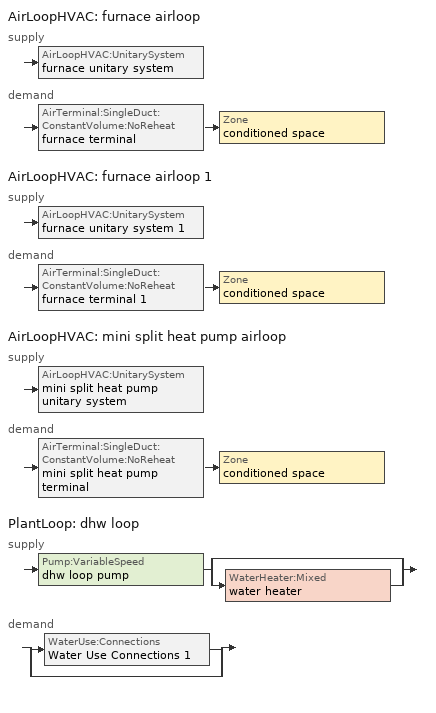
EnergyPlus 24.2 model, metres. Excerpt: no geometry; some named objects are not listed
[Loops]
AirLoopHVAC 'furnace airloop'
 supply: AirLoopHVAC:UnitarySystem 'furnace unitary system'
 demand: AirTerminal:SingleDuct:ConstantVolume:NoReheat 'furnace terminal' > Zone 'conditioned space'
AirLoopHVAC 'furnace airloop 1'
 supply: AirLoopHVAC:UnitarySystem 'furnace unitary system 1'
 demand: AirTerminal:SingleDuct:ConstantVolume:NoReheat 'furnace terminal 1' > Zone 'conditioned space'
AirLoopHVAC 'mini split heat pump airloop'
 supply: AirLoopHVAC:UnitarySystem 'mini split heat pump unitary system'
 demand: AirTerminal:SingleDuct:ConstantVolume:NoReheat 'mini split heat pump terminal' > Zone 'conditioned space'
PlantLoop 'dhw loop'
 supply: Pump:VariableSpeed 'dhw loop pump' > split
  | bypass
  | WaterHeater:Mixed 'water heater'
 demand: split
  | WaterUse:Connections 'Water Use Connections 1'
  | bypass
[ZoneControl:Thermostat]
conditioned space Thermostat: Zone or ZoneList=conditioned space; Control Type Schedule=conditioned space Thermostat Schedule; Control 1=conditioned space temperature setpoint; Temperature Difference Between Cutout And Setpoint {deltaC}=0
[ThermostatSetpoint:DualSetpoint]
conditioned space temperature setpoint: Heating Setpoint Temperature Schedule=heating setpoint; Cooling Setpoint Temperature Schedule=cooling setpoint
[AirTerminal:SingleDuct:ConstantVolume:NoReheat] Availability Schedule=Always On Discrete
Name | Maximum Air Flow Rate {m3/s}
furnace terminal | 0.00141584
furnace terminal 1 | 0.636185
mini split heat pump terminal | 0.338386
[AirLoopHVAC:UnitarySystem] Control Type=Load; Controlling Zone or Thermostat Location=conditioned space; Dehumidification Control Type=None; Availability Schedule=Always On Discrete; Fan Placement=BlowThrough; DX Heating Coil Sizing Ratio=1; Use DOAS DX Cooling Coil=No; Minimum Supply Air Temperature {C}=2; Latent Load Control=SensibleOnlyLoadControl; Heating Supply Air Flow Rate Method=SupplyAirFlowRate; No Load Supply Air Flow Rate Method=SupplyAirFlowRate; No Load Supply Air Flow Rate {m3/s}=0; No Load Supply Air Flow Rate Control Set To Low Speed=Yes; Maximum Supply Air Temperature {C}=48.8889; Maximum Outdoor Dry-Bulb Temperature for Supplemental Heater Operation {C}=21; Ancillary On-Cycle Electric Power {W}=0; Ancillary Off-Cycle Electric Power {W}=0
Name | Supply Fan | Supply Air Fan Operating Mode Schedule | Heating Coil | Cooling Supply Air Flow Rate Method | Heating Supply Air Flow Rate {m3/s} | Cooling Coil | Cooling Supply Air Flow Rate {m3/s} | Design Specification Multispeed Object
unit heater unitary system | unit heater supply fan | unit heater auto fan schedule | unit heater htg coil | None | 0.00141584
furnace unitary system | furnace supply fan | furnace auto fan schedule | furnace htg coil | None | 0.00141584
furnace unitary system 1 | furnace supply fan 1 | furnace auto fan schedule 1 | furnace htg coil 1 | None | 0.636185
mini split heat pump unitary system | mini split heat pump supply fan | mini split heat pump auto fan schedule | mini split heat pump htg coil | SupplyAirFlowRate | 0.338386 | mini split heat pump clg coil | 0.338386 | Unitary System Performance Multispeed 1
[Fan:SystemModel] Availability Schedule=Always On Discrete; Speed Control Method=Discrete; Electric Power Minimum Flow Rate Fraction=0.2; Design Pressure Rise {Pa}=500; Motor Efficiency=1; Motor In Air Stream Fraction=1; Design Electric Power Consumption {W}=Autosize; Design Power Sizing Method=PowerPerFlow; Electric Power Per Unit Flow Rate Per Unit Pressure {W/((m3/s)-Pa)}=1.66667; Fan Total Efficiency=0.7; Motor Loss Radiative Fraction=0
Name | Design Maximum Air Flow Rate {m3/s} | Electric Power Per Unit Flow Rate {W/(m3/s)} | Number of Speeds | Speed Flow Fraction 1 | Speed Electric Power Fraction 1 | Speed Flow Fraction 2 | Speed Electric Power Fraction 2 | Speed Flow Fraction 3 | Speed Electric Power Fraction 3 | Speed Flow Fraction 4 | Speed Electric Power Fraction 4
unit heater supply fan | 0.00141584 | 1e-06 | 1 | 1 | 1
furnace supply fan | 0.00141584 | 1059.44 | 1 | 1 | 1
furnace supply fan 1 | 0.636185 | 1059.44 | 1 | 1 | 1
mini split heat pump supply fan | 0.416732 | 148.322 | 4 | 0.20706 | 0.00888 | 0.252 | 0.016 | 0.812 | 0.53539 | 1 | 1
[Coil:Heating:Fuel] Availability Schedule=Always On Discrete; On Cycle Parasitic Electric Load {W}=0; Off Cycle Parasitic Fuel Load {W}=0
Name | Fuel Type | Burner Efficiency | Nominal Capacity {W}
unit heater htg coil; furnace htg coil | OtherFuel1 | 0.3 | 0.293071
furnace htg coil 1 | FuelOilNo2 | 0.83 | 21704.3
[Zone equipment]
conditioned space: furnace terminal, unit heater unitary system, furnace terminal 1, mini split heat pump terminal
[AirLoopHVAC] Design Return Air Flow Fraction of Supply Air Flow=1
Name | Design Supply Air Flow Rate {m3/s}
furnace airloop | 0.00141584
furnace airloop 1 | 0.636185
mini split heat pump airloop | 0.338386
[Sizing:System] Type of Load to Size On=Sensible; Design Outdoor Air Flow Rate {m3/s}=Autosize; Central Heating Maximum System Air Flow Ratio=0.3; Preheat Design Temperature {C}=7; Preheat Design Humidity Ratio {kgWater/kgDryAir}=0.008; Precool Design Temperature {C}=12.8; Precool Design Humidity Ratio {kgWater/kgDryAir}=0.008; Central Cooling Design Supply Air Temperature {C}=12.8; Central Heating Design Supply Air Temperature {C}=16.7; Type of Zone Sum to Use=NonCoincident; 100% Outdoor Air in Cooling=Yes; 100% Outdoor Air in Heating=Yes; Central Cooling Design Supply Air Humidity Ratio {kgWater/kgDryAir}=0.0085; Central Heating Design Supply Air Humidity Ratio {kgWater/kgDryAir}=0.008; Cooling Supply Air Flow Rate Method=DesignDay; Cooling Supply Air Flow Rate {m3/s}=0; Cooling Supply Air Flow Rate Per Floor Area {m3/s-m2}=0.00996765; Cooling Fraction of Autosized Cooling Supply Air Flow Rate=1; Cooling Supply Air Flow Rate Per Unit Cooling Capacity {m3/s-W}=3.94755e-05; Heating Supply Air Flow Rate Method=DesignDay; Heating Supply Air Flow Rate {m3/s}=0; Heating Supply Air Flow Rate Per Floor Area {m3/s-m2}=0.00996765; Heating Fraction of Autosized Heating Supply Air Flow Rate=1; Heating Fraction of Autosized Cooling Supply Air Flow Rate=1; Heating Supply Air Flow Rate Per Unit Heating Capacity {m3/s-W}=3.15882e-05; System Outdoor Air Method=ZoneSum; Zone Maximum Outdoor Air Fraction=1; Cooling Design Capacity Method=CoolingDesignCapacity; Cooling Design Capacity {W}=Autosize; Cooling Design Capacity Per Floor Area {W/m2}=234.7; Fraction of Autosized Cooling Design Capacity=1; Heating Design Capacity Method=HeatingDesignCapacity; Heating Design Capacity {W}=Autosize; Heating Design Capacity Per Floor Area {W/m2}=157; Fraction of Autosized Heating Design Capacity=1; Central Cooling Capacity Control Method=OnOff; Occupant Diversity=Autosize
furnace airloop; furnace airloop 1; mini split heat pump airloop
[AvailabilityManager:Scheduled] Schedule=Always On Discrete
furnace airloop Availability Manager; furnace airloop 1 Availability Manager; mini split heat pump airloop Availability Manager
[Coil:Heating:DX:MultiSpeed]
mini split heat pump htg coil: Availability Schedule=Always On Discrete; Minimum Outdoor Dry-Bulb Temperature for Compressor Operation {C}=-3.88889; Crankcase Heater Capacity {W}=50; Maximum Outdoor Dry-Bulb Temperature for Crankcase Heater Operation {C}=10; Defrost Energy Input Ratio Function of Temperature Curve=Defrosteir; Maximum Outdoor Dry-Bulb Temperature for Defrost Operation {C}=4.44444; Defrost Strategy=ReverseCycle; Defrost Control=Timed; Defrost Time Period Fraction=0.058333; Resistive Defrost Heater Capacity {W}=AutoSize; Apply Part Load Fraction to Speeds Greater than 1=No; Fuel Type=Electricity; Region number for Calculating HSPF=4; Number of Speeds=2; Speed Gross Rated Heating Capacity 1 {W}=1954.18; Speed Gross Rated Heating COP 1 {W/W}=4.66352; Speed Rated Air Flow Rate 1 {m3/s}=0.10495; Speed Rated Supply Air Fan Power Per Volume Flow Rate 2017 1 {W/(m3/s)}=773.3; Speed Rated Supply Air Fan Power Per Volume Flow Rate 2023 1 {W/(m3/s)}=934.4; Speed Heating Capacity Function of Temperature Curve Name 1=Heat-CAP-fT1; Speed Heating Capacity Function of Flow Fraction Curve Name 1=Heat-CAP-fFF1; Speed Energy Input Ratio Function of Temperature Curve Name 1=Heat-EIR-fT1; Speed Energy Input Ratio Function of Flow Fraction Curve Name 1=Heat-EIR-fFF1; Speed Part Load Fraction Correlation Curve Name 1=Heat-PLF-fPLR1; Speed Rated Waste Heat Fraction of Power Input 1=0.2; Speed Waste Heat Function of Temperature Curve Name 1=ConstantBiquadratic 1; Speed Gross Rated Heating Capacity 2 {W}=7696.85; Speed Gross Rated Heating COP 2 {W/W}=3.31907; Speed Rated Air Flow Rate 2 {m3/s}=0.41647; Speed Rated Supply Air Fan Power Per Volume Flow Rate 2017 2 {W/(m3/s)}=773.3; Speed Rated Supply Air Fan Power Per Volume Flow Rate 2023 2 {W/(m3/s)}=934.4; Speed Heating Capacity Function of Temperature Curve Name 2=Heat-CAP-fT2; Speed Heating Capacity Function of Flow Fraction Curve Name 2=Heat-CAP-fFF2; Speed Energy Input Ratio Function of Temperature Curve Name 2=Heat-EIR-fT2; Speed Energy Input Ratio Function of Flow Fraction Curve Name 2=Heat-EIR-fFF2; Speed Part Load Fraction Correlation Curve Name 2=Heat-PLF-fPLR2; Speed Rated Waste Heat Fraction of Power Input 2=0.2; Speed Waste Heat Function of Temperature Curve Name 2=ConstantBiquadratic 1
[Coil:Cooling:DX:MultiSpeed]
mini split heat pump clg coil: Availability Schedule=Always On Discrete; Condenser Type=AirCooled; Minimum Outdoor Dry-Bulb Temperature for Compressor Operation {C}=-25; Apply Part Load Fraction to Speeds Greater than 1=No; Apply Latent Degradation to Speeds Greater than 1=No; Crankcase Heater Capacity {W}=50; Maximum Outdoor Dry-Bulb Temperature for Crankcase Heater Operation {C}=10; Basin Heater Capacity {W/K}=0; Basin Heater Setpoint Temperature {C}=2; Fuel Type=Electricity; Number of Speeds=2; Speed Gross Rated Total Cooling Capacity 1 {W}=1607.05; Speed Gross Rated Sensible Heat Ratio 1=0.806404; Speed Gross Rated Cooling COP 1 {W/W}=4.57449; Speed Rated Air Flow Rate 1 {m3/s}=0.0862342; Speed Rated Evaporator Fan Power Per Volume Flow Rate 2017 1 {W/(m3/s)}=773.3; Speed Rated Evaporator Fan Power Per Volume Flow Rate 2023 1 {W/(m3/s)}=934.4; Speed Total Cooling Capacity Function of Temperature Curve Name 1=Cool-CAP-fT1; Speed Total Cooling Capacity Function of Flow Fraction Curve Name 1=Cool-CAP-fFF1; Speed Energy Input Ratio Function of Temperature Curve Name 1=Cool-EIR-fT1; Speed Energy Input Ratio Function of Flow Fraction Curve Name 1=Cool-EIR-fFF1; Speed Part Load Fraction Correlation Curve Name 1=Cool-PLF-fPLR1; Speed Nominal Time for Condensate Removal to Begin 1 {s}=1000; Speed Ratio of Initial Moisture Evaporation Rate and Steady State Latent Capacity 1=1.5; Speed Maximum Cycling Rate 1 {cycles/hr}=3; Speed Latent Capacity Time Constant 1 {s}=45; Speed Rated Waste Heat Fraction of Power Input 1=0.2; Speed Waste Heat Function of Temperature Curve Name 1=ConstantBiquadratic; Speed Evaporative Condenser Effectiveness 1=0.9; Speed Evaporative Condenser Air Flow Rate 1 {m3/s}=AutoSize; Speed Rated Evaporative Condenser Pump Power Consumption 1 {W}=AutoSize; Speed Gross Rated Total Cooling Capacity 2 {W}=6333.07; Speed Gross Rated Sensible Heat Ratio 2=0.759942; Speed Gross Rated Cooling COP 2 {W/W}=3.29006; Speed Rated Air Flow Rate 2 {m3/s}=0.338174; Speed Rated Evaporator Fan Power Per Volume Flow Rate 2017 2 {W/(m3/s)}=773.3; Speed Rated Evaporator Fan Power Per Volume Flow Rate 2023 2 {W/(m3/s)}=934.4; Speed Total Cooling Capacity Function of Temperature Curve Name 2=Cool-CAP-fT2; Speed Total Cooling Capacity Function of Flow Fraction Curve Name 2=Cool-CAP-fFF2; Speed Energy Input Ratio Function of Temperature Curve Name 2=Cool-EIR-fT2; Speed Energy Input Ratio Function of Flow Fraction Curve Name 2=Cool-EIR-fFF2; Speed Part Load Fraction Correlation Curve Name 2=Cool-PLF-fPLR2; Speed Nominal Time for Condensate Removal to Begin 2 {s}=1000; Speed Ratio of Initial Moisture Evaporation Rate and Steady State Latent Capacity 2=1.5; Speed Maximum Cycling Rate 2 {cycles/hr}=3; Speed Latent Capacity Time Constant 2 {s}=45; Speed Rated Waste Heat Fraction of Power Input 2=0.2; Speed Waste Heat Function of Temperature Curve Name 2=ConstantBiquadratic; Speed Evaporative Condenser Effectiveness 2=0.9; Speed Evaporative Condenser Air Flow Rate 2 {m3/s}=AutoSize; Speed Rated Evaporative Condenser Pump Power Consumption 2 {W}=AutoSize
[UnitarySystemPerformance:Multispeed]
Unitary System Performance Multispeed 1: Number of Speeds for Heating=2; Number of Speeds for Cooling=2; Single Mode Operation=No; No Load Supply Air Flow Rate Ratio=1; Heating Speed Supply Air Flow Ratio 1=0.310345; Cooling Speed Supply Air Flow Ratio 1=0.255; Heating Speed Supply Air Flow Ratio 2=1.23153; Cooling Speed Supply Air Flow Ratio 2=1
[PlantLoop]
dhw loop: Fluid Type=Water; Plant Equipment Operation Scheme=dhw loop Operation Schemes; Maximum Loop Temperature {C}=100; Minimum Loop Temperature {C}=0; Maximum Loop Flow Rate {m3/s}=0.01; Minimum Loop Flow Rate {m3/s}=0; Plant Loop Volume {m3}=0.003; Load Distribution Scheme=Optimal; Plant Loop Demand Calculation Scheme=SingleSetpoint; Common Pipe Simulation=None
[Sizing:Plant]
dhw loop: Loop Type=Heating; Design Loop Exit Temperature {C}=56; Loop Design Temperature Difference {deltaC}=5.55556; Sizing Option=NonCoincident; Zone Timesteps in Averaging Window=1; Coincident Sizing Factor Mode=None
[Pump:VariableSpeed]
dhw loop pump: Design Maximum Flow Rate {m3/s}=0.01; Design Pump Head {Pa}=1; Design Power Consumption {W}=0; Motor Efficiency=0.85; Fraction of Motor Inefficiencies to Fluid Stream=0; Coefficient 1 of the Part Load Performance Curve=0; Coefficient 2 of the Part Load Performance Curve=1; Coefficient 3 of the Part Load Performance Curve=0; Coefficient 4 of the Part Load Performance Curve=0; Design Minimum Flow Rate {m3/s}=0; Pump Control Type=Intermittent; Skin Loss Radiative Fraction=0.5; Design Power Sizing Method=PowerPerFlowPerPressure; Design Electric Power per Unit Flow Rate {W/(m3/s)}=348701.1; Design Shaft Power per Unit Flow Rate per Unit Head {W/((m3/s)-Pa)}=1.28205; Design Minimum Flow Rate Fraction=0
[WaterHeater:Mixed]
water heater: Tank Volume {m3}=0.136275; Setpoint Temperature Schedule=water heater setpoint; Deadband Temperature Difference {deltaC}=2; Maximum Temperature Limit {C}=99; Heater Control Type=Cycle; Heater Maximum Capacity {W}=3499.85; Heater Minimum Capacity {W}=0; Heater Ignition Minimum Flow Rate {m3/s}=0; Heater Ignition Delay {s}=0; Heater Fuel Type=Electricity; Heater Thermal Efficiency=1; Off Cycle Parasitic Fuel Consumption Rate {W}=0; Off Cycle Parasitic Fuel Type=Electricity; Off Cycle Parasitic Heat Fraction to Tank=0; On Cycle Parasitic Fuel Consumption Rate {W}=0; On Cycle Parasitic Fuel Type=Electricity; On Cycle Parasitic Heat Fraction to Tank=0; Ambient Temperature Indicator=Zone; Ambient Temperature Zone=conditioned space; Off Cycle Loss Coefficient to Ambient Temperature {W/K}=1.38336; Off Cycle Loss Fraction to Zone=1; On Cycle Loss Coefficient to Ambient Temperature {W/K}=1.38336; On Cycle Loss Fraction to Zone=1; Use Side Effectiveness=1; Source Side Effectiveness=1; Use Side Design Flow Rate {m3/s}=Autosize; Source Side Design Flow Rate {m3/s}=Autosize; Indirect Water Heating Recovery Time {hr}=1.5; Source Side Flow Control Mode=IndirectHeatPrimarySetpoint
[WaterHeater:Sizing]
water heater: Design Mode=PeakDraw; Time Storage Can Meet Peak Draw {hr}=0.538503; Time for Tank Recovery {hr}=0; Nominal Tank Volume for Autosizing Plant Connections {m3}=1
[SetpointManager:Scheduled]
Setpoint Manager Scheduled 1: Control Variable=Temperature; Schedule=dhw temp
[WaterUse:Connections]
Water Use Connections 1: Drain Water Heat Exchanger Type=None; Drain Water Heat Exchanger Destination=Plant; Water Use Equipment Name 1=dhw fixtures; Water Use Equipment Name 2=dhw distribution waste; Water Use Equipment Name 3=clothes washer; Water Use Equipment Name 4=dishwasher
[WaterUse:Equipment]
Name | Peak Flow Rate {m3/s} | Flow Rate Fraction Schedule | Target Temperature Schedule
dhw fixtures | 4.44685e-06 | dhw fixtures schedule | mixed water temperature schedule
dhw distribution waste | 1.3481e-06 | dhw fixtures schedule | mixed water temperature schedule
clothes washer | 9.69919e-07 | clothes washer schedule
dishwasher | 2.90872e-07 | dishwasher schedule
[PlantEquipmentOperationSchemes]
dhw loop Operation Schemes: Control Scheme Object Type 1=PlantEquipmentOperation:HeatingLoad; Control Scheme Name 1=dhw loop Heating Operation Scheme; Control Scheme Schedule Name 1=Always On Discrete
[PlantEquipmentOperation:HeatingLoad]
dhw loop Heating Operation Scheme: Load Range Lower Limit 1 {W}=0; Load Range Upper Limit 1 {W}=1000000000; Range Equipment List Name 1=dhw loop Heating Equipment List
[PlantEquipmentList]
dhw loop Heating Equipment List: WaterHeater:Mixed, water heater
[EnergyManagementSystem:GlobalVariable]
furnace_airloop_1_Fan_RTF
furnace_airloop_Fan_RTF
infil_program_Qfan
infil_program_Qinf
mini_split_heat_pump_airloop_Fan_RTF
natural_vent_program_Qnv
natural_vent_program_Qwhf
[EnergyManagementSystem:InternalVariable] Internal Data Type=Fan Maximum Mass Flow Rate
Name | Internal Data Index Key
furnace_airloop_1_max_sup_fan_mfr | furnace supply fan 1
furnace_airloop_max_sup_fan_mfr | furnace supply fan
mini_split_heat_pump_airloop_max_sup_fan_mfr | mini split heat pump supply fan
[EnergyManagementSystem:Sensor]
Name | Output:Variable or Output:Meter Index Key | Output:Variable or Output:Meter
airflow_gain | infil flow | Infiltration Sensible Heat Gain Energy
airflow_gain_1 | natural vent flow | Infiltration Sensible Heat Gain Energy
airflow_gain_2 | whole house fan flow | Infiltration Sensible Heat Gain Energy
airflow_loss | infil flow | Infiltration Sensible Heat Loss Energy
airflow_loss_1 | natural vent flow | Infiltration Sensible Heat Loss Energy
airflow_loss_2 | whole house fan flow | Infiltration Sensible Heat Loss Energy
clg_load_cond |  | Cooling:EnergyTransfer:Zone:CONDITIONED SPACE
clg_sp_s; clg_sp_s_1 | cooling setpoint | Schedule Value
clothes_dryer_exhaust_0_sch_s | clothes dryer exhaust 0 schedule | Schedule Value
conditioned_space_clg_unmet_s | conditioned space | Zone Cooling Setpoint Not Met Time
conditioned_space_htg_unmet_s | conditioned space | Zone Heating Setpoint Not Met Time
cool_season | cooling season schedule | Schedule Value
dhw_loss | water heater | Water Heater Heat Loss Energy
dhw_rtf | water heater | Water Heater Runtime Fraction
fridge_tin_s; tin_s; tin_s_1 | conditioned space | Zone Mean Air Temperature
furnace_airloop_1_Fan_RTF_s | furnace supply fan 1 | Fan Runtime Fraction
furnace_airloop_Fan_RTF_s | furnace supply fan | Fan Runtime Fraction
furnace_htg_coil_1_s | furnace htg coil 1 | Heating Coil Heating Energy
furnace_htg_coil_s | furnace htg coil | Heating Coil Heating Energy
furnace_supply_fan_1_s | furnace supply fan 1 | Fan Electricity Energy
furnace_supply_fan_s | furnace supply fan | Fan Electricity Energy
htg_load_cond |  | Heating:EnergyTransfer:Zone:CONDITIONED SPACE
htg_sp_s; htg_sp_s_1 | heating setpoint | Schedule Value
ig_ee_conv | clothes dryer | Electric Equipment Convective Heating Energy
ig_ee_conv_1 | clothes washer | Electric Equipment Convective Heating Energy
ig_ee_conv_2 | cooking range | Electric Equipment Convective Heating Energy
ig_ee_conv_3 | dishwasher | Electric Equipment Convective Heating Energy
ig_ee_conv_4 | fridge | Electric Equipment Convective Heating Energy
ig_ee_conv_5 | misc plug loads | Electric Equipment Convective Heating Energy
ig_ee_conv_6 | whole house fan | Electric Equipment Convective Heating Energy
ig_ee_rad | clothes dryer | Electric Equipment Radiant Heating Energy
ig_ee_rad_1 | clothes washer | Electric Equipment Radiant Heating Energy
ig_ee_rad_2 | cooking range | Electric Equipment Radiant Heating Energy
ig_ee_rad_3 | dishwasher | Electric Equipment Radiant Heating Energy
ig_ee_rad_4 | fridge | Electric Equipment Radiant Heating Energy
ig_ee_rad_5 | misc plug loads | Electric Equipment Radiant Heating Energy
ig_ee_rad_6 | whole house fan | Electric Equipment Radiant Heating Energy
ig_lgt_conv | interior lighting | Lights Convective Heating Energy
ig_lgt_rad | interior lighting | Lights Radiant Heating Energy
ig_lgt_vis | interior lighting | Lights Visible Radiation Heating Energy
ig_oe_conv | clothes dryer 1 | Other Equipment Convective Heating Energy
ig_oe_conv_1 | cooking range 1 | Other Equipment Convective Heating Energy
ig_oe_conv_2 | general water use latent | Other Equipment Convective Heating Energy
ig_oe_conv_3 | general water use sensible | Other Equipment Convective Heating Energy
ig_oe_conv_4 | water heater energy adjustment1 | Other Equipment Convective Heating Energy
ig_oe_rad | clothes dryer 1 | Other Equipment Radiant Heating Energy
ig_oe_rad_1 | cooking range 1 | Other Equipment Radiant Heating Energy
ig_oe_rad_2 | general water use latent | Other Equipment Radiant Heating Energy
ig_oe_rad_3 | general water use sensible | Other Equipment Radiant Heating Energy
ig_oe_rad_4 | water heater energy adjustment1 | Other Equipment Radiant Heating Energy
ig_ppl_conv | occupants | People Convective Heating Energy
ig_ppl_rad | occupants | People Radiant Heating Energy
im_conv | furniture mass conditioned space 1 | Surface Inside Face Convection Heat Gain Energy
im_conv_1 | partition wall mass | Surface Inside Face Convection Heat Gain Energy
im_ig | furniture mass conditioned space 1 | Surface Inside Face Internal Gains Radiation Heat Gain Energy
im_ig_1 | partition wall mass | Surface Inside Face Internal Gains Radiation Heat Gain Energy
im_lgt | furniture mass conditioned space 1 | Surface Inside Face Lights Radiation Heat Gain Energy
im_lgt_1 | partition wall mass | Surface Inside Face Lights Radiation Heat Gain Energy
im_sol | furniture mass conditioned space 1 | Surface Inside Face Solar Radiation Heat Gain Energy
im_sol_1 | partition wall mass | Surface Inside Face Solar Radiation Heat Gain Energy
im_surf | furniture mass conditioned space 1 | Surface Inside Face Net Surface Thermal Radiation Heat Gain Energy
im_surf_1 | partition wall mass | Surface Inside Face Net Surface Thermal Radiation Heat Gain Energy
mini_split_heat_pump_airloop_Fan_RTF_s | mini split heat pump supply fan | Fan Runtime Fraction Speed 1
mini_split_heat_pump_airloop_Fan_RTF_s_1 | mini split heat pump supply fan | Fan Runtime Fraction Speed 2
mini_split_heat_pump_airloop_Fan_RTF_s_2 | mini split heat pump supply fan | Fan Runtime Fraction Speed 3
mini_split_heat_pump_airloop_Fan_RTF_s_3 | mini split heat pump supply fan | Fan Runtime Fraction Speed 4
mini_split_heat_pump_clg_coil_s | mini split heat pump clg coil | Cooling Coil Total Cooling Energy
mini_split_heat_pump_htg_coil_s | mini split heat pump htg coil | Heating Coil Heating Energy
mini_split_heat_pump_supply_fan_s | mini split heat pump supply fan | Fan Electricity Energy
mv_conv | mech vent house fan | Electric Equipment Convective Heating Energy
mv_conv_1 | mech vent house fan cfis | Electric Equipment Convective Heating Energy
mv_conv_2 | mech vent house fan latent load | Other Equipment Convective Heating Energy
mv_conv_3 | mech vent house fan sensible load | Other Equipment Convective Heating Energy
mv_rad | mech vent house fan | Electric Equipment Radiant Heating Energy
mv_rad_1 | mech vent house fan cfis | Electric Equipment Radiant Heating Energy
mv_rad_2 | mech vent house fan latent load | Other Equipment Radiant Heating Energy
mv_rad_3 | mech vent house fan sensible load | Other Equipment Radiant Heating Energy
natural_vent_s | natural vent schedule | Schedule Value
out_pb_s |  | Site Outdoor Air Barometric Pressure
out_wt_s |  | Site Outdoor Air Humidity Ratio
site_vw_s |  | Site Wind Speed
ss_back_out | Window1 | Surface Window Shortwave from Zone Back Out Window Heat Transfer Rate
ss_back_out_1 | Window10 | Surface Window Shortwave from Zone Back Out Window Heat Transfer Rate
ss_back_out_10 | Window3 | Surface Window Shortwave from Zone Back Out Window Heat Transfer Rate
ss_back_out_11 | Window4 | Surface Window Shortwave from Zone Back Out Window Heat Transfer Rate
ss_back_out_12 | Window5 | Surface Window Shortwave from Zone Back Out Window Heat Transfer Rate
ss_back_out_13 | Window7 | Surface Window Shortwave from Zone Back Out Window Heat Transfer Rate
ss_back_out_14 | Window8 | Surface Window Shortwave from Zone Back Out Window Heat Transfer Rate
ss_back_out_15 | Window9 | Surface Window Shortwave from Zone Back Out Window Heat Transfer Rate
ss_back_out_2 | Window11 | Surface Window Shortwave from Zone Back Out Window Heat Transfer Rate
ss_back_out_3 | Window13 | Surface Window Shortwave from Zone Back Out Window Heat Transfer Rate
ss_back_out_4 | Window14 | Surface Window Shortwave from Zone Back Out Window Heat Transfer Rate
ss_back_out_5 | Window15 | Surface Window Shortwave from Zone Back Out Window Heat Transfer Rate
ss_back_out_6 | Window16 | Surface Window Shortwave from Zone Back Out Window Heat Transfer Rate
ss_back_out_7 | Window2 | Surface Window Shortwave from Zone Back Out Window Heat Transfer Rate
ss_back_out_8 | Window20 | Surface Window Shortwave from Zone Back Out Window Heat Transfer Rate
ss_back_out_9 | Window21 | Surface Window Shortwave from Zone Back Out Window Heat Transfer Rate
ss_conv | Door1 | Surface Inside Face Convection Heat Gain Energy
ss_conv_1 | Window1 | Surface Inside Face Convection Heat Gain Energy
ss_conv_10 | Window21 | Surface Inside Face Convection Heat Gain Energy
ss_conv_11 | Window3 | Surface Inside Face Convection Heat Gain Energy
ss_conv_12 | Window4 | Surface Inside Face Convection Heat Gain Energy
ss_conv_13 | Window5 | Surface Inside Face Convection Heat Gain Energy
ss_conv_14 | Window7 | Surface Inside Face Convection Heat Gain Energy
ss_conv_15 | Window8 | Surface Inside Face Convection Heat Gain Energy
ss_conv_16 | Window9 | Surface Inside Face Convection Heat Gain Energy
ss_conv_2 | Window10 | Surface Inside Face Convection Heat Gain Energy
ss_conv_3 | Window11 | Surface Inside Face Convection Heat Gain Energy
ss_conv_4 | Window13 | Surface Inside Face Convection Heat Gain Energy
ss_conv_5 | Window14 | Surface Inside Face Convection Heat Gain Energy
ss_conv_6 | Window15 | Surface Inside Face Convection Heat Gain Energy
ss_conv_7 | Window16 | Surface Inside Face Convection Heat Gain Energy
ss_conv_8 | Window2 | Surface Inside Face Convection Heat Gain Energy
ss_conv_9 | Window20 | Surface Inside Face Convection Heat Gain Energy
ss_ig | Door1 | Surface Inside Face Internal Gains Radiation Heat Gain Energy
ss_ig_1 | Window1 | Surface Inside Face Internal Gains Radiation Heat Gain Energy
ss_ig_10 | Window21 | Surface Inside Face Internal Gains Radiation Heat Gain Energy
ss_ig_11 | Window3 | Surface Inside Face Internal Gains Radiation Heat Gain Energy
ss_ig_12 | Window4 | Surface Inside Face Internal Gains Radiation Heat Gain Energy
ss_ig_13 | Window5 | Surface Inside Face Internal Gains Radiation Heat Gain Energy
ss_ig_14 | Window7 | Surface Inside Face Internal Gains Radiation Heat Gain Energy
ss_ig_15 | Window8 | Surface Inside Face Internal Gains Radiation Heat Gain Energy
ss_ig_16 | Window9 | Surface Inside Face Internal Gains Radiation Heat Gain Energy
ss_ig_2 | Window10 | Surface Inside Face Internal Gains Radiation Heat Gain Energy
ss_ig_3 | Window11 | Surface Inside Face Internal Gains Radiation Heat Gain Energy
ss_ig_4 | Window13 | Surface Inside Face Internal Gains Radiation Heat Gain Energy
ss_ig_5 | Window14 | Surface Inside Face Internal Gains Radiation Heat Gain Energy
ss_ig_6 | Window15 | Surface Inside Face Internal Gains Radiation Heat Gain Energy
ss_ig_7 | Window16 | Surface Inside Face Internal Gains Radiation Heat Gain Energy
ss_ig_8 | Window2 | Surface Inside Face Internal Gains Radiation Heat Gain Energy
ss_ig_9 | Window20 | Surface Inside Face Internal Gains Radiation Heat Gain Energy
ss_lgt | Door1 | Surface Inside Face Lights Radiation Heat Gain Energy
ss_sol | Door1 | Surface Inside Face Solar Radiation Heat Gain Energy
ss_surf | Door1 | Surface Inside Face Net Surface Thermal Radiation Heat Gain Energy
ss_surf_1 | Window1 | Surface Inside Face Net Surface Thermal Radiation Heat Gain Energy
ss_surf_10 | Window21 | Surface Inside Face Net Surface Thermal Radiation Heat Gain Energy
ss_surf_11 | Window3 | Surface Inside Face Net Surface Thermal Radiation Heat Gain Energy
ss_surf_12 | Window4 | Surface Inside Face Net Surface Thermal Radiation Heat Gain Energy
ss_surf_13 | Window5 | Surface Inside Face Net Surface Thermal Radiation Heat Gain Energy
ss_surf_14 | Window7 | Surface Inside Face Net Surface Thermal Radiation Heat Gain Energy
ss_surf_15 | Window8 | Surface Inside Face Net Surface Thermal Radiation Heat Gain Energy
ss_surf_16 | Window9 | Surface Inside Face Net Surface Thermal Radiation Heat Gain Energy
ss_surf_2 | Window10 | Surface Inside Face Net Surface Thermal Radiation Heat Gain Energy
ss_surf_3 | Window11 | Surface Inside Face Net Surface Thermal Radiation Heat Gain Energy
ss_surf_4 | Window13 | Surface Inside Face Net Surface Thermal Radiation Heat Gain Energy
ss_surf_5 | Window14 | Surface Inside Face Net Surface Thermal Radiation Heat Gain Energy
ss_surf_6 | Window15 | Surface Inside Face Net Surface Thermal Radiation Heat Gain Energy
ss_surf_7 | Window16 | Surface Inside Face Net Surface Thermal Radiation Heat Gain Energy
ss_surf_8 | Window2 | Surface Inside Face Net Surface Thermal Radiation Heat Gain Energy
ss_surf_9 | Window20 | Surface Inside Face Net Surface Thermal Radiation Heat Gain Energy
ss_trans_in | Window1 | Surface Window Transmitted Solar Radiation Rate
ss_trans_in_1 | Window10 | Surface Window Transmitted Solar Radiation Rate
ss_trans_in_10 | Window3 | Surface Window Transmitted Solar Radiation Rate
ss_trans_in_11 | Window4 | Surface Window Transmitted Solar Radiation Rate
ss_trans_in_12 | Window5 | Surface Window Transmitted Solar Radiation Rate
ss_trans_in_13 | Window7 | Surface Window Transmitted Solar Radiation Rate
ss_trans_in_14 | Window8 | Surface Window Transmitted Solar Radiation Rate
ss_trans_in_15 | Window9 | Surface Window Transmitted Solar Radiation Rate
ss_trans_in_2 | Window11 | Surface Window Transmitted Solar Radiation Rate
ss_trans_in_3 | Window13 | Surface Window Transmitted Solar Radiation Rate
ss_trans_in_4 | Window14 | Surface Window Transmitted Solar Radiation Rate
ss_trans_in_5 | Window15 | Surface Window Transmitted Solar Radiation Rate
ss_trans_in_6 | Window16 | Surface Window Transmitted Solar Radiation Rate
ss_trans_in_7 | Window2 | Surface Window Transmitted Solar Radiation Rate
ss_trans_in_8 | Window20 | Surface Window Transmitted Solar Radiation Rate
ss_trans_in_9 | Window21 | Surface Window Transmitted Solar Radiation Rate
ss_trans_out | Window1 | Surface Inside Face Initial Transmitted Diffuse Transmitted Out Window Solar Radiation Rate
ss_trans_out_1 | Window10 | Surface Inside Face Initial Transmitted Diffuse Transmitted Out Window Solar Radiation Rate
ss_trans_out_10 | Window3 | Surface Inside Face Initial Transmitted Diffuse Transmitted Out Window Solar Radiation Rate
ss_trans_out_11 | Window4 | Surface Inside Face Initial Transmitted Diffuse Transmitted Out Window Solar Radiation Rate
ss_trans_out_12 | Window5 | Surface Inside Face Initial Transmitted Diffuse Transmitted Out Window Solar Radiation Rate
ss_trans_out_13 | Window7 | Surface Inside Face Initial Transmitted Diffuse Transmitted Out Window Solar Radiation Rate
ss_trans_out_14 | Window8 | Surface Inside Face Initial Transmitted Diffuse Transmitted Out Window Solar Radiation Rate
ss_trans_out_15 | Window9 | Surface Inside Face Initial Transmitted Diffuse Transmitted Out Window Solar Radiation Rate
ss_trans_out_2 | Window11 | Surface Inside Face Initial Transmitted Diffuse Transmitted Out Window Solar Radiation Rate
ss_trans_out_3 | Window13 | Surface Inside Face Initial Transmitted Diffuse Transmitted Out Window Solar Radiation Rate
ss_trans_out_4 | Window14 | Surface Inside Face Initial Transmitted Diffuse Transmitted Out Window Solar Radiation Rate
ss_trans_out_5 | Window15 | Surface Inside Face Initial Transmitted Diffuse Transmitted Out Window Solar Radiation Rate
ss_trans_out_6 | Window16 | Surface Inside Face Initial Transmitted Diffuse Transmitted Out Window Solar Radiation Rate
ss_trans_out_7 | Window2 | Surface Inside Face Initial Transmitted Diffuse Transmitted Out Window Solar Radiation Rate
ss_trans_out_8 | Window20 | Surface Inside Face Initial Transmitted Diffuse Transmitted Out Window Solar Radiation Rate
ss_trans_out_9 | Window21 | Surface Inside Face Initial Transmitted Diffuse Transmitted Out Window Solar Radiation Rate
s_conv | Floor1 | Surface Inside Face Convection Heat Gain Energy
s_conv_1 | Floor2 | Surface Inside Face Convection Heat Gain Energy
s_conv_10 | RimJoist1:90 | Surface Inside Face Convection Heat Gain Energy
s_conv_11 | Slab1 | Surface Inside Face Convection Heat Gain Energy
s_conv_12 | Wall1:0 | Surface Inside Face Convection Heat Gain Energy
s_conv_13 | Wall1:180 | Surface Inside Face Convection Heat Gain Energy
s_conv_14 | Wall1:270 | Surface Inside Face Convection Heat Gain Energy
s_conv_15 | Wall1:90 | Surface Inside Face Convection Heat Gain Energy
s_conv_16 | Wall2:0 | Surface Inside Face Convection Heat Gain Energy
s_conv_17 | Wall2:180 | Surface Inside Face Convection Heat Gain Energy
s_conv_18 | Wall2:270 | Surface Inside Face Convection Heat Gain Energy
s_conv_19 | Wall2:90 | Surface Inside Face Convection Heat Gain Energy
s_conv_2 | Floor3 | Surface Inside Face Convection Heat Gain Energy
s_conv_20 | Wall3:0 | Surface Inside Face Convection Heat Gain Energy
s_conv_21 | Wall3:180 | Surface Inside Face Convection Heat Gain Energy
s_conv_22 | Wall3:270 | Surface Inside Face Convection Heat Gain Energy
s_conv_23 | Wall3:90 | Surface Inside Face Convection Heat Gain Energy
s_conv_3 | Floor4 | Surface Inside Face Convection Heat Gain Energy
s_conv_4 | FoundationWall1 | Surface Inside Face Convection Heat Gain Energy
s_conv_5 | inferred conditioned ceiling | Surface Inside Face Convection Heat Gain Energy
s_conv_6 | inferred conditioned floor | Surface Inside Face Convection Heat Gain Energy
s_conv_7 | RimJoist1:0 | Surface Inside Face Convection Heat Gain Energy
s_conv_8 | RimJoist1:180 | Surface Inside Face Convection Heat Gain Energy
s_conv_9 | RimJoist1:270 | Surface Inside Face Convection Heat Gain Energy
s_ig | Floor1 | Surface Inside Face Internal Gains Radiation Heat Gain Energy
s_ig_1 | Floor2 | Surface Inside Face Internal Gains Radiation Heat Gain Energy
s_ig_10 | RimJoist1:90 | Surface Inside Face Internal Gains Radiation Heat Gain Energy
s_ig_11 | Slab1 | Surface Inside Face Internal Gains Radiation Heat Gain Energy
s_ig_12 | Wall1:0 | Surface Inside Face Internal Gains Radiation Heat Gain Energy
s_ig_13 | Wall1:180 | Surface Inside Face Internal Gains Radiation Heat Gain Energy
s_ig_14 | Wall1:270 | Surface Inside Face Internal Gains Radiation Heat Gain Energy
s_ig_15 | Wall1:90 | Surface Inside Face Internal Gains Radiation Heat Gain Energy
s_ig_16 | Wall2:0 | Surface Inside Face Internal Gains Radiation Heat Gain Energy
s_ig_17 | Wall2:180 | Surface Inside Face Internal Gains Radiation Heat Gain Energy
s_ig_18 | Wall2:270 | Surface Inside Face Internal Gains Radiation Heat Gain Energy
s_ig_19 | Wall2:90 | Surface Inside Face Internal Gains Radiation Heat Gain Energy
s_ig_2 | Floor3 | Surface Inside Face Internal Gains Radiation Heat Gain Energy
s_ig_20 | Wall3:0 | Surface Inside Face Internal Gains Radiation Heat Gain Energy
s_ig_21 | Wall3:180 | Surface Inside Face Internal Gains Radiation Heat Gain Energy
s_ig_22 | Wall3:270 | Surface Inside Face Internal Gains Radiation Heat Gain Energy
s_ig_23 | Wall3:90 | Surface Inside Face Internal Gains Radiation Heat Gain Energy
s_ig_3 | Floor4 | Surface Inside Face Internal Gains Radiation Heat Gain Energy
s_ig_4 | FoundationWall1 | Surface Inside Face Internal Gains Radiation Heat Gain Energy
s_ig_5 | inferred conditioned ceiling | Surface Inside Face Internal Gains Radiation Heat Gain Energy
s_ig_6 | inferred conditioned floor | Surface Inside Face Internal Gains Radiation Heat Gain Energy
s_ig_7 | RimJoist1:0 | Surface Inside Face Internal Gains Radiation Heat Gain Energy
s_ig_8 | RimJoist1:180 | Surface Inside Face Internal Gains Radiation Heat Gain Energy
s_ig_9 | RimJoist1:270 | Surface Inside Face Internal Gains Radiation Heat Gain Energy
s_lgt | Floor1 | Surface Inside Face Lights Radiation Heat Gain Energy
s_lgt_1 | Floor2 | Surface Inside Face Lights Radiation Heat Gain Energy
s_lgt_10 | RimJoist1:90 | Surface Inside Face Lights Radiation Heat Gain Energy
s_lgt_11 | Slab1 | Surface Inside Face Lights Radiation Heat Gain Energy
s_lgt_12 | Wall1:0 | Surface Inside Face Lights Radiation Heat Gain Energy
s_lgt_13 | Wall1:180 | Surface Inside Face Lights Radiation Heat Gain Energy
s_lgt_14 | Wall1:270 | Surface Inside Face Lights Radiation Heat Gain Energy
s_lgt_15 | Wall1:90 | Surface Inside Face Lights Radiation Heat Gain Energy
s_lgt_16 | Wall2:0 | Surface Inside Face Lights Radiation Heat Gain Energy
s_lgt_17 | Wall2:180 | Surface Inside Face Lights Radiation Heat Gain Energy
s_lgt_18 | Wall2:270 | Surface Inside Face Lights Radiation Heat Gain Energy
s_lgt_19 | Wall2:90 | Surface Inside Face Lights Radiation Heat Gain Energy
s_lgt_2 | Floor3 | Surface Inside Face Lights Radiation Heat Gain Energy
s_lgt_20 | Wall3:0 | Surface Inside Face Lights Radiation Heat Gain Energy
s_lgt_21 | Wall3:180 | Surface Inside Face Lights Radiation Heat Gain Energy
s_lgt_22 | Wall3:270 | Surface Inside Face Lights Radiation Heat Gain Energy
s_lgt_23 | Wall3:90 | Surface Inside Face Lights Radiation Heat Gain Energy
s_lgt_3 | Floor4 | Surface Inside Face Lights Radiation Heat Gain Energy
s_lgt_4 | FoundationWall1 | Surface Inside Face Lights Radiation Heat Gain Energy
s_lgt_5 | inferred conditioned ceiling | Surface Inside Face Lights Radiation Heat Gain Energy
s_lgt_6 | inferred conditioned floor | Surface Inside Face Lights Radiation Heat Gain Energy
s_lgt_7 | RimJoist1:0 | Surface Inside Face Lights Radiation Heat Gain Energy
s_lgt_8 | RimJoist1:180 | Surface Inside Face Lights Radiation Heat Gain Energy
s_lgt_9 | RimJoist1:270 | Surface Inside Face Lights Radiation Heat Gain Energy
s_sol | Floor1 | Surface Inside Face Solar Radiation Heat Gain Energy
s_sol_1 | Floor2 | Surface Inside Face Solar Radiation Heat Gain Energy
s_sol_10 | RimJoist1:90 | Surface Inside Face Solar Radiation Heat Gain Energy
s_sol_11 | Slab1 | Surface Inside Face Solar Radiation Heat Gain Energy
s_sol_12 | Wall1:0 | Surface Inside Face Solar Radiation Heat Gain Energy
s_sol_13 | Wall1:180 | Surface Inside Face Solar Radiation Heat Gain Energy
s_sol_14 | Wall1:270 | Surface Inside Face Solar Radiation Heat Gain Energy
s_sol_15 | Wall1:90 | Surface Inside Face Solar Radiation Heat Gain Energy
s_sol_16 | Wall2:0 | Surface Inside Face Solar Radiation Heat Gain Energy
s_sol_17 | Wall2:180 | Surface Inside Face Solar Radiation Heat Gain Energy
s_sol_18 | Wall2:270 | Surface Inside Face Solar Radiation Heat Gain Energy
s_sol_19 | Wall2:90 | Surface Inside Face Solar Radiation Heat Gain Energy
s_sol_2 | Floor3 | Surface Inside Face Solar Radiation Heat Gain Energy
s_sol_20 | Wall3:0 | Surface Inside Face Solar Radiation Heat Gain Energy
s_sol_21 | Wall3:180 | Surface Inside Face Solar Radiation Heat Gain Energy
s_sol_22 | Wall3:270 | Surface Inside Face Solar Radiation Heat Gain Energy
s_sol_23 | Wall3:90 | Surface Inside Face Solar Radiation Heat Gain Energy
s_sol_3 | Floor4 | Surface Inside Face Solar Radiation Heat Gain Energy
s_sol_4 | FoundationWall1 | Surface Inside Face Solar Radiation Heat Gain Energy
s_sol_5 | inferred conditioned ceiling | Surface Inside Face Solar Radiation Heat Gain Energy
s_sol_6 | inferred conditioned floor | Surface Inside Face Solar Radiation Heat Gain Energy
s_sol_7 | RimJoist1:0 | Surface Inside Face Solar Radiation Heat Gain Energy
s_sol_8 | RimJoist1:180 | Surface Inside Face Solar Radiation Heat Gain Energy
s_sol_9 | RimJoist1:270 | Surface Inside Face Solar Radiation Heat Gain Energy
s_surf | Floor1 | Surface Inside Face Net Surface Thermal Radiation Heat Gain Energy
s_surf_1 | Floor2 | Surface Inside Face Net Surface Thermal Radiation Heat Gain Energy
s_surf_10 | RimJoist1:90 | Surface Inside Face Net Surface Thermal Radiation Heat Gain Energy
s_surf_11 | Slab1 | Surface Inside Face Net Surface Thermal Radiation Heat Gain Energy
s_surf_12 | Wall1:0 | Surface Inside Face Net Surface Thermal Radiation Heat Gain Energy
s_surf_13 | Wall1:180 | Surface Inside Face Net Surface Thermal Radiation Heat Gain Energy
s_surf_14 | Wall1:270 | Surface Inside Face Net Surface Thermal Radiation Heat Gain Energy
s_surf_15 | Wall1:90 | Surface Inside Face Net Surface Thermal Radiation Heat Gain Energy
s_surf_16 | Wall2:0 | Surface Inside Face Net Surface Thermal Radiation Heat Gain Energy
s_surf_17 | Wall2:180 | Surface Inside Face Net Surface Thermal Radiation Heat Gain Energy
s_surf_18 | Wall2:270 | Surface Inside Face Net Surface Thermal Radiation Heat Gain Energy
s_surf_19 | Wall2:90 | Surface Inside Face Net Surface Thermal Radiation Heat Gain Energy
s_surf_2 | Floor3 | Surface Inside Face Net Surface Thermal Radiation Heat Gain Energy
s_surf_20 | Wall3:0 | Surface Inside Face Net Surface Thermal Radiation Heat Gain Energy
s_surf_21 | Wall3:180 | Surface Inside Face Net Surface Thermal Radiation Heat Gain Energy
s_surf_22 | Wall3:270 | Surface Inside Face Net Surface Thermal Radiation Heat Gain Energy
s_surf_23 | Wall3:90 | Surface Inside Face Net Surface Thermal Radiation Heat Gain Energy
s_surf_3 | Floor4 | Surface Inside Face Net Surface Thermal Radiation Heat Gain Energy
s_surf_4 | FoundationWall1 | Surface Inside Face Net Surface Thermal Radiation Heat Gain Energy
s_surf_5 | inferred conditioned ceiling | Surface Inside Face Net Surface Thermal Radiation Heat Gain Energy
s_surf_6 | inferred conditioned floor | Surface Inside Face Net Surface Thermal Radiation Heat Gain Energy
s_surf_7 | RimJoist1:0 | Surface Inside Face Net Surface Thermal Radiation Heat Gain Energy
s_surf_8 | RimJoist1:180 | Surface Inside Face Net Surface Thermal Radiation Heat Gain Energy
s_surf_9 | RimJoist1:270 | Surface Inside Face Net Surface Thermal Radiation Heat Gain Energy
tout_db; tout_db_1 | Environment | Site Outdoor Air Drybulb Temperature
tout_s | conditioned space | Zone Outdoor Air Drybulb Temperature
unit_heater_htg_coil_s | unit heater htg coil | Heating Coil Heating Energy
unit_heater_supply_fan_s | unit heater supply fan | Fan Electricity Energy
water_heater_energy | water heater | Water Heater Electricity Rate
water_heater_off_cycle_parasitic | water heater | Water Heater Off Cycle Parasitic Electricity Rate
water_heater_on_cycle_parasitic | water heater | Water Heater On Cycle Parasitic Electricity Rate
win_s | conditioned space | Zone Air Humidity Ratio
[EnergyManagementSystem:Actuator]
Name | Actuated Component Unique | Actuated Component Type | Actuated Component Control Type
fridge_schedule_act | fridge schedule | Schedule:Constant | Schedule Value
infil_flow_act | infil flow | Zone Infiltration | Air Exchange Flow Rate
mech_vent_house_fan_cfis_act | mech vent house fan cfis | ElectricEquipment | Electricity Rate
mech_vent_house_fan_latent_load_act | mech vent house fan latent load | OtherEquipment | Power Level
mech_vent_house_fan_sensible_load_act | mech vent house fan sensible load | OtherEquipment | Power Level
mini_split_heat_pump_supply_fan_pressure_rise_act | mini split heat pump supply fan | Fan | Fan Pressure Rise
mini_split_heat_pump_supply_fan_total_efficiency_act | mini split heat pump supply fan | Fan | Fan Total Efficiency
natural_vent_flow_act | natural vent flow | Zone Infiltration | Air Exchange Flow Rate
Sequential_Fraction_Schedule_4_act | Sequential Fraction Schedule 4 | Schedule:Constant | Schedule Value
water_heater_ec_adj_act | water heater energy adjustment1 | OtherEquipment | Power Level
whole_house_fan_act | whole house fan | ElectricEquipment | Electricity Rate
whole_house_fan_flow_act | whole house fan flow | Zone Infiltration | Air Exchange Flow Rate
whole_house_fan_mix_act | whole house fan mix | ZoneMixing | Air Exchange Flow Rate
[EnergyManagementSystem:Program]
fridge_schedule_program: Set Tin = fridge_tin_s*(9.0/5.0)+32.0; Set fridge_schedule_act = 0; If (Hour == 0); Set fridge_schedule_act = (-0.487+0.019*Tin); ElseIf (Hour == 1); Set fridge_schedule_act = (-0.34+0.016*Tin); ElseIf (Hour == 2); Set fridge_schedule_act = (-0.37+0.017*Tin); ElseIf (Hour == 3); Set fridge_schedule_act = (-0.361+0.016*Tin); ElseIf (Hour == 4); Set fridge_schedule_act = (-0.515+0.018*Tin); ElseIf (Hour == 5); Set fridge_schedule_act = (-0.684+0.021*Tin); ElseIf (Hour == 6); Set fridge_schedule_act = (-0.471+0.019*Tin); ElseIf (Hour == 7); Set fridge_schedule_act = (-0.159+0.015*Tin); ElseIf (Hour == 8); Set fridge_schedule_act = (-0.079+0.015*Tin); ElseIf (Hour == 9); Set fridge_schedule_act = (-0.417+0.019*Tin); ElseIf (Hour == 10); Set fridge_schedule_act = (-0.411+0.018*Tin); ElseIf (Hour == 11); Set fridge_schedule_act = (-0.386+0.018*Tin); ElseIf (Hour == 12); Set fridge_schedule_act = (-0.24+0.016*Tin); ElseIf (Hour == 13); Set fridge_schedule_act = (-0.314+0.017*Tin); ElseIf (Hour == 14); Set fridge_schedule_act = (-0.16+0.015*Tin); ElseIf (Hour == 15); Set fridge_schedule_act = (-0.121+0.015*Tin); ElseIf (Hour == 16); Set fridge_schedule_act = (-0.469+0.02*Tin); ElseIf (Hour == 17); Set fridge_schedule_act = (-0.412+0.02*Tin); ElseIf (Hour == 18); Set fridge_schedule_act = (-0.091+0.017*Tin); ElseIf (Hour == 19); Set fridge_schedule_act = (0.077+0.014*Tin); ElseIf (Hour == 20); Set fridge_schedule_act = (-0.118+0.016*Tin); ElseIf (Hour == 21); Set fridge_schedule_act = (-0.247+0.017*Tin); ElseIf (Hour == 22); Set fridge_schedule_act = (-0.445+0.019*Tin); ElseIf (Hour == 23); Set fridge_schedule_act = (-0.544+0.02*Tin); EndIf
furnace_supply_fan_1_disaggregate_program: Set furnace_supply_fan_1_backup_htg = 0; If furnace_htg_coil_1_s > 0; Set furnace_supply_fan_1_backup_htg = furnace_supply_fan_1_s; EndIf
furnace_supply_fan_disaggregate_program: Set furnace_supply_fan_primary_htg = 0; If furnace_htg_coil_s > 0; Set furnace_supply_fan_primary_htg = furnace_supply_fan_s; EndIf
mini_split_heat_pump_supply_fan_disaggregate_program: Set mini_split_heat_pump_supply_fan_clg = 0; Set mini_split_heat_pump_supply_fan_primary_htg = 0; If mini_split_heat_pump_clg_coil_s > 0; Set mini_split_heat_pump_supply_fan_clg = mini_split_heat_pump_supply_fan_s; Else; Set mini_split_heat_pump_supply_fan_primary_htg = mini_split_heat_pump_supply_fan_s; EndIf
mini_split_heat_pump_supply_fan_power_program: If tout_db_1 < -3.89; Set mini_split_heat_pump_supply_fan_pressure_rise_act = 0; Set mini_split_heat_pump_supply_fan_total_efficiency_act = 1; Else; Set mini_split_heat_pump_supply_fan_pressure_rise_act = NULL; Set mini_split_heat_pump_supply_fan_total_efficiency_act = NULL; EndIf
natural_vent_program: Set Tin = tin_s; Set Tout = tout_s; Set Wout = out_wt_s; Set Pbar = out_pb_s; Set Phiout = (@RhFnTdbWPb Tout Wout Pbar); Set MaxHR = 0.0115; Set Tnvsp = (htg_sp_s + clg_sp_s) / 2; Set NVavail = natural_vent_s; Set ClgSsnAvail = cool_season; Set Qnv = 0; Set Qwhf = 0; Set whole_house_fan_mix_act = 0; Set whole_house_fan_act = 0; If ((Wout < MaxHR) && (Tin > Tout) && (Tin > Tnvsp) && (ClgSsnAvail > 0)); Set WHF_Flow = 0; Set Adj = (Tin-Tnvsp)/(Tin-Tout); Set Adj = (@Min Adj 1); Set Adj = (@Max Adj 0); If (WHF_Flow > 0); Set Qwhf = WHF_Flow*Adj; Set whole_house_fan_mix_act = WHF_Flow*Adj; Set WHF_W = 0; Set whole_house_fan_act = WHF_W*Adj; ElseIf (NVavail > 0); Set NVArea = 0.0; Set Cs = 0.00013602211835216064; Set Cw = 2.7302404234628583e-05; Set Tdiff = Tin-Tout; Set dT = (@Abs Tdiff); Set Vwind = site_vw_s; Set SGNV = NVArea*Adj*((((Cs*dT)+(Cw*(Vwind^2)))^0.5)/1000); Set MaxNV = 2.421110834671872; Set Qnv = (@Min SGNV MaxNV); EndIf; EndIf; Set natural_vent_flow_act = Qnv; Set whole_house_fan_flow_act = Qwhf; Set natural_vent_program_Qnv = Qnv; Set natural_vent_program_Qwhf = Qwhf
Sequential_Fraction_Schedule_4_program: If tout_db > 10.0; Set Sequential_Fraction_Schedule_4_act = 0; Else; Set Sequential_Fraction_Schedule_4_act = NULL; EndIf
[Schedule:Constant]
Name | Hourly Value
Always On Discrete | 1
unit heater auto fan schedule; furnace auto fan schedule; furnace auto fan schedule 1; mini split heat pump auto fan schedule | 0
dhw temp; water heater setpoint | 56
mixed water temperature schedule | 40.5556
[Schedule:Day:Interval]
clothes washer schedule day: No, 01:00, 0.104651, 02:00, 0.0813953, 04:00, 0.0465116, 05:00, 0.0813953, 06:00, 0.127907, 07:00, 0.255814, 08:00, 0.569767, 09:00, 0.848837, 10:00, 1, 11:00, 0.976744, 12:00, 0.872093, 13:00, 0.77907, 14:00, 0.697674, 15:00, 0.569767, 16:00, 0.593023, 17:00, 0.581395, 21:00, 0.569767, 22:00, 0.546512, 23:00, 0.372093, 24:00, 0.197674
clothes washer schedule default day; dishwasher schedule default day; heating setpoint default day; cooling setpoint default day; dhw fixtures schedule default day: No, 24:00, 0
dishwasher schedule day: No, 01:00, 0.135135, 02:00, 0.0630631, 03:00, 0.045045, 05:00, 0.027027, 06:00, 0.0900901, 07:00, 0.18018, 08:00, 0.279279, 09:00, 0.522523, 10:00, 0.585586, 11:00, 0.504505, 12:00, 0.432432, 13:00, 0.378378, 14:00, 0.414414, 15:00, 0.324324, 17:00, 0.342342, 18:00, 0.441441, 19:00, 0.783784, 20:00, 1, 21:00, 0.810811, 22:00, 0.603604, 23:00, 0.396396, 24:00, 0.279279
heating setpoint day: No, 07:00, 18, 23:00, 21, 24:00, 18
cooling setpoint day: No, 24:00, 25
dhw fixtures schedule day: No, 01:00, 0.139535, 02:00, 0.0697674, 03:00, 0.0465116, 04:00, 0.0581395, 05:00, 0.116279, 06:00, 0.395349, 07:00, 0.906977, 08:00, 1, 09:00, 0.930233, 10:00, 0.77907, 11:00, 0.651163, 12:00, 0.546512, 13:00, 0.465116, 14:00, 0.406977, 15:00, 0.383721, 16:00, 0.360465, 17:00, 0.44186, 18:00, 0.593023, 20:00, 0.697674, 21:00, 0.639535, 22:00, 0.55814, 23:00, 0.44186, 24:00, 0.302326
[Schedule:Week:Daily]
clothes washer schedule Week Rule - Jan1-Dec31: clothes washer schedule day, clothes washer schedule day, clothes washer schedule day, clothes washer schedule day, clothes washer schedule day, clothes washer schedule day, clothes washer schedule day, clothes washer schedule default day, clothes washer schedule default day, clothes washer schedule default day, clothes washer schedule default day, clothes washer schedule default day
dishwasher schedule Week Rule - Jan1-Dec31: dishwasher schedule day, dishwasher schedule day, dishwasher schedule day, dishwasher schedule day, dishwasher schedule day, dishwasher schedule day, dishwasher schedule day, dishwasher schedule default day, dishwasher schedule default day, dishwasher schedule default day, dishwasher schedule default day, dishwasher schedule default day
heating setpoint Week Rule - Jan1-Dec31: heating setpoint day, heating setpoint day, heating setpoint day, heating setpoint day, heating setpoint day, heating setpoint day, heating setpoint day, heating setpoint default day, heating setpoint default day, heating setpoint default day, heating setpoint default day, heating setpoint default day
cooling setpoint Week Rule - Jan1-Dec31: cooling setpoint day, cooling setpoint day, cooling setpoint day, cooling setpoint day, cooling setpoint day, cooling setpoint day, cooling setpoint day, cooling setpoint default day, cooling setpoint default day, cooling setpoint default day, cooling setpoint default day, cooling setpoint default day
dhw fixtures schedule Week Rule - Jan1-Dec31: dhw fixtures schedule day, dhw fixtures schedule day, dhw fixtures schedule day, dhw fixtures schedule day, dhw fixtures schedule day, dhw fixtures schedule day, dhw fixtures schedule day, dhw fixtures schedule default day, dhw fixtures schedule default day, dhw fixtures schedule default day, dhw fixtures schedule default day, dhw fixtures schedule default day
[Schedule:Year]
clothes washer schedule: clothes washer schedule Week Rule - Jan1-Dec31, 1, 1, 12, 31
dishwasher schedule: dishwasher schedule Week Rule - Jan1-Dec31, 1, 1, 12, 31
heating setpoint: heating setpoint Week Rule - Jan1-Dec31, 1, 1, 12, 31
cooling setpoint: cooling setpoint Week Rule - Jan1-Dec31, 1, 1, 12, 31
dhw fixtures schedule: dhw fixtures schedule Week Rule - Jan1-Dec31, 1, 1, 12, 31
[Schedule:Compact]
conditioned space Thermostat Schedule: Through: 12/31, For: AllDays, Until: 24:00, 4
[Curve:Biquadratic] Coefficient2 x=0; Coefficient3 x**2=0; Coefficient4 y=0; Coefficient5 y**2=0; Coefficient6 x*y=0
Name | Coefficient1 Constant | Minimum Value of x {BasedOnField A2} | Maximum Value of x {BasedOnField A2} | Minimum Value of y {BasedOnField A3} | Maximum Value of y {BasedOnField A3}
Defrosteir | 0.1528 | -100 | 100 | -100 | 100
ConstantBiquadratic 1; ConstantBiquadratic | 1 | 0 | 1 | 0 | 1
[Table:Lookup]
Heat-CAP-fT1: Heat-CAP-fT1 Independent Variable List, None, 1, 0, Dimensionless, 0.642629, 0.664505, 0.688901, 0.716234, 0.747023, 0.78192, 0.821757, 0.862053, 0.908039, 0.960974, 1.02252, 1.07815, 1.14183, 0.611199, 0.634194, 0.659658, 0.688012, 0.719777, 0.755609, 0.796342, 0.837401, 0.884124, 0.93777, 1, 1.05615, 1.12034, 0.579769, 0.603883, 0.630415, 0.659789, 0.692531, 0.729298, 0.770927, 0.81275, 0.86021, 0.914566, 0.977482, 1.03415, 1.09885
Heat-EIR-fT1: Heat-EIR-fT1 Independent Variable List, None, 1, 0, Dimensionless, 1.6121, 1.53277, 1.45367, 1.37488, 1.29649, 1.21867, 1.1416, 1.07419, 1.00792, 0.943206, 0.88061, 0.833506, 0.788438, 1.86168, 1.7714, 1.68113, 1.59086, 1.50058, 1.41031, 1.32004, 1.24003, 1.16002, 1.08001, 1, 0.937345, 0.874689, 2.1452, 2.04335, 1.94129, 1.83896, 1.73625, 1.63301, 1.52904, 1.43601, 1.34183, 1.24604, 1.14801, 1.06915, 0.988001
Heat-CAP-fT2: Heat-CAP-fT2 Independent Variable List, None, 1, 0, Dimensionless, 0.411885, 0.495481, 0.591529, 0.703134, 0.796207, 0.901763, 1.02252, 1.21106, 0.391741, 0.474708, 0.570229, 0.681388, 0.774177, 0.879477, 1, 1.18827, 0.371596, 0.453934, 0.54893, 0.659642, 0.752147, 0.857191, 0.977482, 1.16548
Heat-EIR-fT2: Heat-EIR-fT2 Independent Variable List, None, 1, 0, Dimensionless, 1.31248, 1.22435, 1.1374, 1.05238, 0.992523, 0.93497, 0.88061, 0.815512, 1.51567, 1.41607, 1.31646, 1.21686, 1.14457, 1.07229, 1, 0.904725, 1.7465, 1.63551, 1.52343, 1.40953, 1.32504, 1.2382, 1.14801, 1.02193
Cool-CAP-fT1: Cool-CAP-fT1 Independent Variable List, None, 1, 0, Dimensionless, 1.1872, 1.12921, 1.08522, 1.05074, 1.03834, 1.0167, 0.998251, 0.982348, 1.30487, 1.21599, 1.15001, 1.09908, 1.08094, 1.04946, 1.02282, 1, 1.8048, 1.68217, 1.59202, 1.52293, 1.49842, 1.45599, 1.42022, 1.38965
Cool-EIR-fT1: Cool-EIR-fT1 Independent Variable List, None, 1, 0, Dimensionless, 0.409788, 0.514477, 0.61722, 0.716821, 0.757986, 0.838571, 0.917986, 0.996522, 0.4929, 0.578407, 0.663914, 0.749421, 0.785454, 0.85697, 0.928485, 1, 0.221402, 0.268631, 0.330263, 0.397107, 0.425853, 0.483224, 0.540632, 0.597866
Cool-CAP-fT2: Cool-CAP-fT2 Independent Variable List, None, 1, 0, Dimensionless, 1.00322, 0.996251, 0.991383, 0.987908, 0.986771, 0.984933, 0.98349, 0.982348, 1.10265, 1.07307, 1.05077, 1.03336, 1.02725, 1.01676, 1.00778, 1, 1.52511, 1.48444, 1.45462, 1.43186, 1.42399, 1.41061, 1.39931, 1.38965
Cool-EIR-fT2: Cool-EIR-fT2 Independent Variable List, None, 1, 0, Dimensionless, 0.426066, 0.529977, 0.63193, 0.730614, 0.770439, 0.84688, 0.922148, 0.996522, 0.51248, 0.596267, 0.680055, 0.763842, 0.798359, 0.865573, 0.932786, 1, 0.230197, 0.276695, 0.337983, 0.404748, 0.432849, 0.487887, 0.542965, 0.597866
[Table:IndependentVariableList]
Heat-CAP-fT1 Independent Variable List: dry_bulb_temp_in, dry_bulb_temp_out 4
Heat-EIR-fT1 Independent Variable List: dry_bulb_temp_in 1, dry_bulb_temp_out 5
Heat-CAP-fT2 Independent Variable List: dry_bulb_temp_in 2, dry_bulb_temp_out 6
Heat-EIR-fT2 Independent Variable List: dry_bulb_temp_in 3, dry_bulb_temp_out 7
Cool-CAP-fT1 Independent Variable List: wet_bulb_temp_in, dry_bulb_temp_out
Cool-EIR-fT1 Independent Variable List: wet_bulb_temp_in 1, dry_bulb_temp_out 1
Cool-CAP-fT2 Independent Variable List: wet_bulb_temp_in 2, dry_bulb_temp_out 2
Cool-EIR-fT2 Independent Variable List: wet_bulb_temp_in 3, dry_bulb_temp_out 3
[Table:IndependentVariable]
dry_bulb_temp_in; dry_bulb_temp_in 1; dry_bulb_temp_in 2; dry_bulb_temp_in 3: Linear, Constant, -100, 100, Dimensionless, 15.5556, 21.1111, 26.6667
dry_bulb_temp_out 4; dry_bulb_temp_out 5: Linear, Constant, -100, 100, Dimensionless, -15, -13.62, -12.0918, -10.3902, -8.48384, -6.33342, -3.88889, -1.42479, 1.37923, 4.59869, 8.33333, 11.7031, 15.5556
dry_bulb_temp_out 6; dry_bulb_temp_out 7: Linear, Constant, -100, 100, Dimensionless, -15, -11.8173, -8.15303, -3.88889, -0.329422, 3.70996, 8.33333, 15.5556
wet_bulb_temp_in; wet_bulb_temp_in 1; wet_bulb_temp_in 2; wet_bulb_temp_in 3: Linear, Constant, -100, 100, Dimensionless, 10, 19.4444, 26.6667
dry_bulb_temp_out; dry_bulb_temp_out 1: Linear, Constant, -100, 100, Dimensionless, 12.7778, 19.2561, 24.0657, 27.7778, 29.1, 31.3949, 33.3363, 35
dry_bulb_temp_out 2; dry_bulb_temp_out 3: Linear, Constant, -100, 100, Dimensionless, 12.7778, 19.183, 24.0098, 27.7778, 29.1, 31.3721, 33.3168, 35
[Curve:Quadratic] Coefficient3 x**2=0; Minimum Value of x {BasedOnField A2}=0
Name | Coefficient1 Constant | Coefficient2 x | Maximum Value of x {BasedOnField A2} | Minimum Curve Output {BasedOnField A3} | Maximum Curve Output {BasedOnField A3}
Heat-CAP-fFF1; Heat-EIR-fFF1; Heat-CAP-fFF2; Heat-EIR-fFF2; Cool-CAP-fFF1; Cool-EIR-fFF1; Cool-CAP-fFF2; Cool-EIR-fFF2 | 1 | 0 | 2 | 0 | 2
Heat-PLF-fPLR1; Heat-PLF-fPLR2; Cool-PLF-fPLR1; Cool-PLF-fPLR2 | 0.75 | 0.25 | 1 | 0.7 | 1
